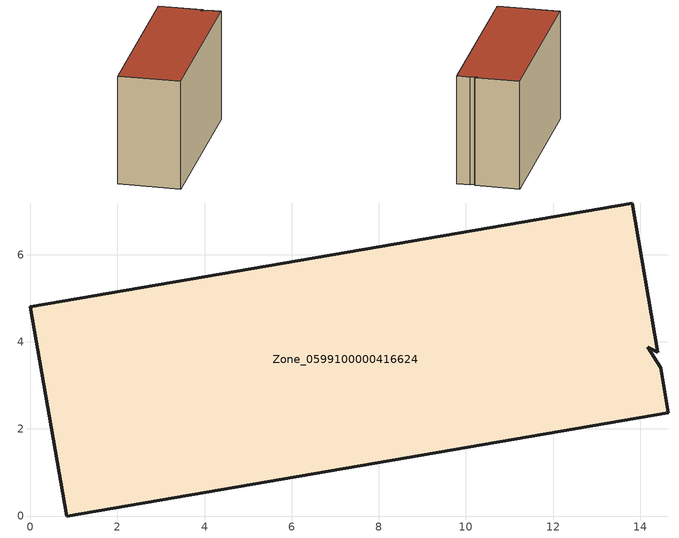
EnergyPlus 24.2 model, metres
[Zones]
Zone_0599100000416624
 floor ground (C_G): 13.82,7.18 14.41,3.76 14.17,3.87 14.47,3.4 14.64,2.38 0.84,0 0,4.81 z0
 wall outside (C_F): 0.84,0 14.64,2.38 14.47,3.4 14.17,3.87 14.41,3.76 13.82,7.18 0,4.81 0.84,0 z0:8.75
 roof outside (C_R): 14.41,3.76 13.82,7.18 0,4.81 0.84,0 14.64,2.38 14.47,3.4 14.17,3.87 z8.75
[BUILDING]
Pand.0599100000416624: North Axis=0; Terrain=City; Loads Convergence Tolerance Value=0.04; Temperature Convergence Tolerance Value=0.4; Solar Distribution=FullExterior; Maximum Number of Warmup Days=25; Minimum Number of Warmup Days=1
[Site:Location]
Rotterdam.The.Hague.AP_ZH_NLD Design_Conditions: Latitude=51.96; Longitude=4.45; Time Zone=1; Elevation=-4.5
[SITE:GROUNDTEMPERATURE:BUILDINGSURFACE]
18, 18, 18, 18, 18, 18, 18, 18, 18, 18, 18, 18
[MATERIAL] Thermal Absorptance=0.9; Solar Absorptance=0.7; Visible Absorptance=0.7
Name | Roughness | Thickness | Conductivity | Density | Specific Heat
G.TI.1992-2005 | MediumSmooth | 0.15 | 0.06 | 540 | 1210
F.TI.1992-2005 | Rough | 0.3 | 0.12 | 1920 | 840
R.TI.1992-2005 | MediumRough | 0.2 | 0.08 | 1500 | 1000
[CONSTRUCTION]
C_G: G.TI.1992-2005
C_F: F.TI.1992-2005
C_R: R.TI.1992-2005
[ZONE]
Zone_0599100000416624: Type=1; Multiplier=1; Ceiling Height=Autocalculate; Volume=Autocalculate; Floor Area=autocalculate; Part of Total Floor Area=Yes
[ZONEINFILTRATION:DESIGNFLOWRATE]
Infil_Zone_0599100000416624: Zone or ZoneList or Space or SpaceList=Zone_0599100000416624; Schedule=AlwaysOn; Design Flow Rate Calculation Method=Flow/Area; Flow Rate per Floor Area=0.0015; Constant Term Coefficient=1; Temperature Term Coefficient=0; Velocity Term Coefficient=0; Velocity Squared Term Coefficient=0
[HVACTEMPLATE:ZONE:IDEALLOADSAIRSYSTEM]
Zone_0599100000416624: Maximum Heating Supply Air Temperature=50; Minimum Cooling Supply Air Temperature=13; Maximum Heating Supply Air Humidity Ratio=0.0156; Minimum Cooling Supply Air Humidity Ratio=0.0077; Heating Limit=NoLimit; Cooling Limit=NoLimit; Dehumidification Control Type=ConstantSensibleHeatRatio; Cooling Sensible Heat Ratio=0.7; Dehumidification Setpoint=60; Humidification Control Type=None; Humidification Setpoint=30; Outdoor Air Method=None; Outdoor Air Flow Rate per Person=0.00944; Outdoor Air Flow Rate per Zone Floor Area=0; Outdoor Air Flow Rate per Zone=0; Demand Controlled Ventilation Type=None; Outdoor Air Economizer Type=NoEconomizer; Heat Recovery Type=None; Sensible Heat Recovery Effectiveness=0.7; Latent Heat Recovery Effectiveness=0.65
[ZONECONTROL:THERMOSTAT]
ThermostatControl_Zone_0599100000416624: Zone or ZoneList=Zone_0599100000416624; Control Type Schedule=DualSetpointControlType; Control 1=Thermostat_Zone_0599100000416624; Temperature Difference Between Cutout And Setpoint=0
[THERMOSTATSETPOINT:DUALSETPOINT]
Thermostat_Zone_0599100000416624: Heating Setpoint Temperature Schedule=HeatingSetpoint_Zone_0599100000416624; Cooling Setpoint Temperature Schedule=CoolingSetpoint_Zone_0599100000416624
[SCHEDULE:COMPACT]
HeatingSetpoint_Zone_0599100000416624: Through: 12/31, For: AllDays, Until: 24:00, 21
CoolingSetpoint_Zone_0599100000416624: Through: 12/31, For: AllDays, Until: 24:00, 24
DualSetpointControlType: Through: 12/31, For: AllDays, Until: 24:00, 4
AlwaysOn: Through: 12/31, For: AllDays, Until: 24:00, 1
